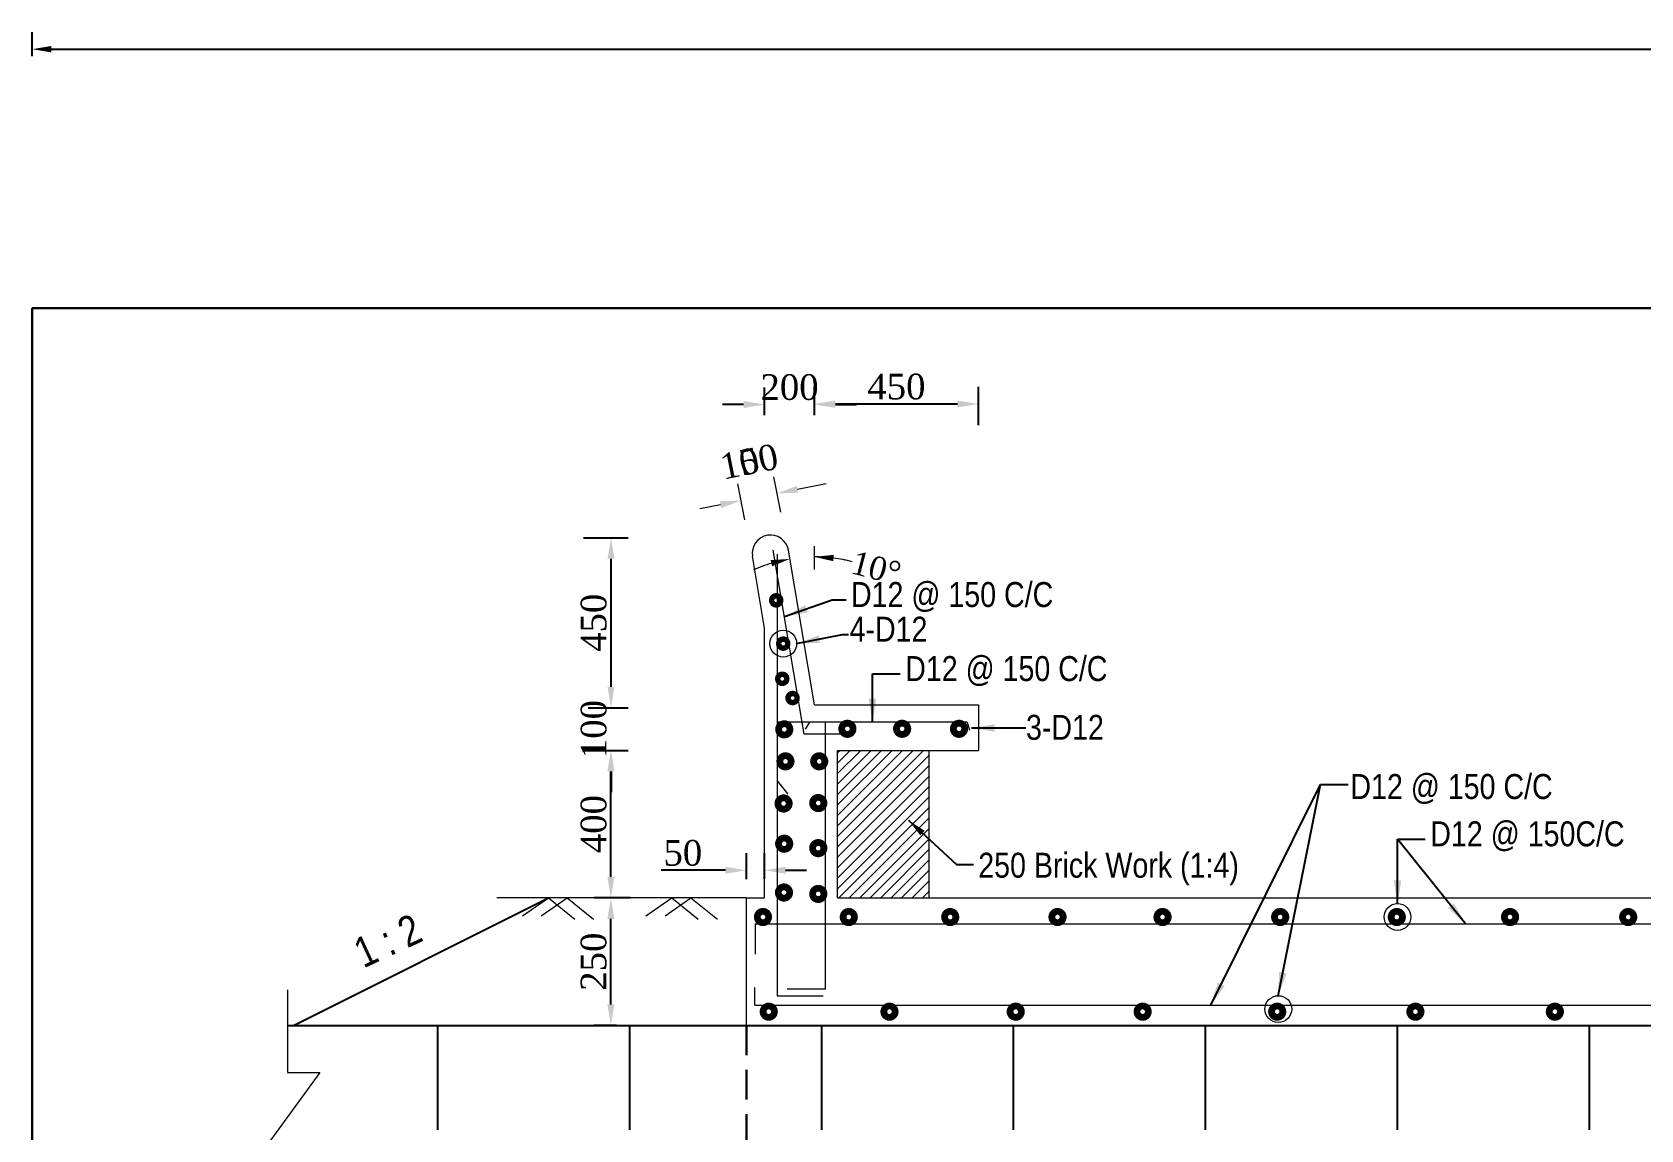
# Model space of a CAD drawing. Header units: metres. Extents: x -1354 to 3686, y -9962 to -7697.
# Drawn here: x 2726.09 to 2760.57, y -7747.52 to -7723.99 of the extents above; entities that cross this region are included whole.
import ezdxf

# ---------------------------------------------------------------- set-up
doc = ezdxf.new("R2010")
doc.units = ezdxf.units.M
doc.linetypes.add('DASHEDX2', pattern=[38.1, 25.4, -12.7])
doc.layers.add('Blocks', color=11, linetype='Continuous', lineweight=9)
doc.layers.add('Layer1', color=7, linetype='Continuous', lineweight=13)
doc.styles.get("Standard").update_dxf_attribs({"font": 'times.ttf'})
doc.styles.add('TIMES', font='ARIALN.TTF')
doc.dimstyles.get("Standard").update_dxf_attribs({"dimtxt": 0.5, "dimasz": 0.4075, "dimexe": 0.364, "dimexo": 0.219, "dimgap": 0.09, "dimtad": 0, "dimdec": 0, "dimlfac": 1000, "dimzin": 0, "dimdsep": 46, "dimtxsty": 'Standard', "dimcen": 0.09, "dimadec": 0, "dimazin": 0, "dimtfac": 1, "dimtdec": 0, "dimtofl": 0, "dimtmove": 0, "dimatfit": 3, "dimfxl": 1, "dimtolj": 1, "dimtzin": 0, "dimarcsym": 0})
pattern_1 = [(45, (4313.93069, -3905.15625), (-0.1122532015, 0.1122532015), [])]

# ---------------------------------------------------------------- blocks, each defined once
blk = doc.blocks.new('*D980')
at = {"layer": 'Defpoints', "color": 0, "lineweight": -3}
for p in [(2738.493, -7742.549), (2738.968, -7742.549), (2738.835, -7745.283)]:
    blk.add_point(p, dxfattribs=at)
at = {"layer": 'Layer1', "color": 0, "lineweight": -2}
for p, q in [((2738.749, -7742.549), (2738.129, -7742.549)), ((2738.616, -7745.283), (2738.129, -7745.283))]:
    blk.add_line(p, q, dxfattribs=at)
at = {"layer": 'Layer1', "color": 7, "lineweight": -2}
blk.add_line((2738.493, -7744.833), (2738.493, -7742.999), dxfattribs=at)
at = {"layer": 'Layer1', "color": 7, "lineweight": -3}
for points in [[(2738.418, -7742.999), (2738.568, -7742.999), (2738.493, -7742.549)], [(2738.418, -7744.833), (2738.568, -7744.833), (2738.493, -7745.283)]]:
    blk.add_solid(points, dxfattribs=at)
at = {"layer": 'Layer1', "color": 0, "lineweight": 13, "insert": (2738.124, -7743.916), "char_height": 0.55, "attachment_point": 5, "rotation": 90}
blk.add_mtext('\\A1;250', dxfattribs=at)
blk = doc.blocks.new('*D984')
at = {"layer": 'Defpoints', "color": 0, "lineweight": -3}
for p in [(2737.668, -7739.386), (2738.493, -7739.386), (2739.13, -7742.549)]:
    blk.add_point(p, dxfattribs=at)
at = {"layer": 'Layer1', "color": 0, "lineweight": -2}
for p, q in [((2737.887, -7739.386), (2738.857, -7739.386)), ((2738.911, -7742.549), (2738.129, -7742.549))]:
    blk.add_line(p, q, dxfattribs=at)
at = {"layer": 'Layer1', "color": 7, "lineweight": -2}
blk.add_line((2738.493, -7742.099), (2738.493, -7739.836), dxfattribs=at)
at = {"layer": 'Layer1', "color": 7, "lineweight": -3}
for points in [[(2738.418, -7739.836), (2738.568, -7739.836), (2738.493, -7739.386)], [(2738.418, -7742.099), (2738.568, -7742.099), (2738.493, -7742.549)]]:
    blk.add_solid(points, dxfattribs=at)
at = {"layer": 'Layer1', "color": 0, "lineweight": 13, "insert": (2738.124, -7740.967), "char_height": 0.55, "attachment_point": 5, "rotation": 90}
blk.add_mtext('\\A1;400', dxfattribs=at)
blk = doc.blocks.new('*D985')
at = {"layer": 'Defpoints', "color": 0, "lineweight": -3}
for p in [(2737.811, -7738.474), (2738.496, -7738.474), (2737.668, -7739.386)]:
    blk.add_point(p, dxfattribs=at)
at = {"layer": 'Layer1', "color": 7, "lineweight": -2}
for p, q in [((2738.496, -7738.024), (2738.496, -7737.574)), ((2738.496, -7739.836), (2738.496, -7740.286))]:
    blk.add_line(p, q, dxfattribs=at)
at = {"layer": 'Layer1', "color": 0, "lineweight": -2}
for p, q in [((2738.03, -7738.474), (2738.86, -7738.474)), ((2737.887, -7739.386), (2738.86, -7739.386))]:
    blk.add_line(p, q, dxfattribs=at)
at = {"layer": 'Layer1', "color": 7, "lineweight": -3}
for points in [[(2738.421, -7738.024), (2738.571, -7738.024), (2738.496, -7738.474)], [(2738.421, -7739.836), (2738.571, -7739.836), (2738.496, -7739.386)]]:
    blk.add_solid(points, dxfattribs=at)
at = {"layer": 'Layer1', "color": 0, "lineweight": 13, "insert": (2738.126, -7738.93), "char_height": 0.55, "attachment_point": 5, "rotation": 90}
blk.add_mtext('\\A1;100', dxfattribs=at)
blk = doc.blocks.new('*D986')
at = {"layer": 'Defpoints', "color": 0, "lineweight": -3}
for p in [(2737.685, -7734.83), (2738.496, -7734.83), (2737.79, -7738.474)]:
    blk.add_point(p, dxfattribs=at)
at = {"layer": 'Layer1', "color": 0, "lineweight": -2}
for p, q in [((2737.904, -7734.83), (2738.86, -7734.83)), ((2738.009, -7738.474), (2738.86, -7738.474))]:
    blk.add_line(p, q, dxfattribs=at)
at = {"layer": 'Layer1', "color": 7, "lineweight": -2}
blk.add_line((2738.496, -7738.024), (2738.496, -7735.28), dxfattribs=at)
at = {"layer": 'Layer1', "color": 7, "lineweight": -3}
for points in [[(2738.421, -7735.28), (2738.571, -7735.28), (2738.496, -7734.83)], [(2738.421, -7738.024), (2738.571, -7738.024), (2738.496, -7738.474)]]:
    blk.add_solid(points, dxfattribs=at)
at = {"layer": 'Layer1', "color": 0, "lineweight": 13, "insert": (2738.126, -7736.652), "char_height": 0.55, "attachment_point": 5, "rotation": 90}
blk.add_mtext('\\A1;450', dxfattribs=at)
blk = doc.blocks.new('*D987')
at = {"layer": 'Defpoints', "color": 0, "lineweight": -3}
for p in [(2746.371, -7731.961), (2742.858, -7732.417), (2746.371, -7732.631)]:
    blk.add_point(p, dxfattribs=at)
at = {"layer": 'Layer1', "color": 0, "lineweight": -2}
for p, q in [((2742.858, -7732.198), (2742.858, -7731.597)), ((2746.371, -7732.412), (2746.371, -7731.597))]:
    blk.add_line(p, q, dxfattribs=at)
at = {"layer": 'Layer1', "color": 7, "lineweight": -2}
blk.add_line((2743.308, -7731.961), (2745.921, -7731.961), dxfattribs=at)
at = {"layer": 'Layer1', "color": 7, "lineweight": -3}
for points in [[(2743.308, -7731.886), (2743.308, -7732.036), (2742.858, -7731.961)], [(2745.921, -7731.886), (2745.921, -7732.036), (2746.371, -7731.961)]]:
    blk.add_solid(points, dxfattribs=at)
at = {"layer": 'Layer1', "color": 0, "lineweight": 13, "insert": (2744.614, -7731.591), "char_height": 0.55, "attachment_point": 5}
blk.add_mtext('\\A1;450', dxfattribs=at)
blk = doc.blocks.new('*D988')
at = {"layer": 'Defpoints', "color": 0, "lineweight": -3}
for p in [(2741.788, -7741.957), (2741.398, -7742.363), (2741.788, -7742.356)]:
    blk.add_point(p, dxfattribs=at)
at = {"layer": 'Layer1', "color": 0, "lineweight": -2}
for p, q in [((2741.398, -7742.144), (2741.398, -7741.593)), ((2741.788, -7742.137), (2741.788, -7741.593))]:
    blk.add_line(p, q, dxfattribs=at)
at = {"layer": 'Layer1', "color": 7, "lineweight": -2}
for p, q in [((2740.948, -7741.957), (2739.573, -7741.957)), ((2742.238, -7741.957), (2742.688, -7741.957))]:
    blk.add_line(p, q, dxfattribs=at)
at = {"layer": 'Layer1', "color": 7, "lineweight": -3}
for points in [[(2740.948, -7741.882), (2740.948, -7742.032), (2741.398, -7741.957)], [(2742.238, -7741.882), (2742.238, -7742.032), (2741.788, -7741.957)]]:
    blk.add_solid(points, dxfattribs=at)
at = {"layer": 'Layer1', "color": 0, "lineweight": 13, "insert": (2740.036, -7741.587), "char_height": 0.55, "attachment_point": 5}
blk.add_mtext('\\A1;50', dxfattribs=at)
blk = doc.blocks.new('*D989')
at = {"layer": 'Defpoints', "color": 0, "lineweight": -3}
for p in [(2742.858, -7731.972), (2741.788, -7732.422), (2742.858, -7732.417)]:
    blk.add_point(p, dxfattribs=at)
at = {"layer": 'Layer1', "color": 0, "lineweight": -2}
for p, q in [((2741.788, -7732.203), (2741.788, -7731.608)), ((2742.858, -7732.198), (2742.858, -7731.608))]:
    blk.add_line(p, q, dxfattribs=at)
at = {"layer": 'Layer1', "color": 7, "lineweight": -2}
for p, q in [((2741.338, -7731.972), (2740.888, -7731.972)), ((2743.308, -7731.972), (2743.758, -7731.972))]:
    blk.add_line(p, q, dxfattribs=at)
at = {"layer": 'Layer1', "color": 7, "lineweight": -3}
for points in [[(2741.338, -7731.897), (2741.338, -7732.047), (2741.788, -7731.972)], [(2743.308, -7731.897), (2743.308, -7732.047), (2742.858, -7731.972)]]:
    blk.add_solid(points, dxfattribs=at)
at = {"layer": 'Layer1', "color": 0, "lineweight": 13, "insert": (2742.323, -7731.603), "char_height": 0.55, "attachment_point": 5}
blk.add_mtext('\\A1;200', dxfattribs=at)
blk = doc.blocks.new('*D995')
at = {"color": 0, "lineweight": -2, "ltscale": 0.5}
for p, q in [((2726.087, -7724.505), (2726.087, -7723.991)), ((2837.186, -7724.505), (2837.186, -7723.991)), ((2726.495, -7724.355), (2780.498, -7724.355)), ((2836.779, -7724.355), (2782.775, -7724.355))]:
    blk.add_line(p, q, dxfattribs=at)
at = {"color": 0, "linetype": 'Continuous', "lineweight": -3, "ltscale": 0.5}
for points in [[(2726.495, -7724.287), (2726.495, -7724.423), (2726.087, -7724.355)], [(2836.779, -7724.287), (2836.779, -7724.423), (2837.186, -7724.355)]]:
    blk.add_solid(points, dxfattribs=at)
at = {"layer": 'Defpoints', "color": 0, "linetype": 'Continuous', "lineweight": -3, "ltscale": 0.5}
for p in [(2837.186, -7724.355), (2726.087, -7729.911), (2837.186, -7729.911)]:
    blk.add_point(p, dxfattribs=at)
at = {"color": 0, "linetype": 'Continuous', "lineweight": -3, "ltscale": 0.5, "insert": (2781.637, -7724.355), "char_height": 0.5, "attachment_point": 5}
blk.add_mtext('\\A1;111099', dxfattribs=at)
blk = doc.blocks.new('*D1018')
at = {"layer": 'Defpoints', "color": 0, "lineweight": -3}
for p in [(2738.493, -7742.549), (2738.968, -7742.549), (2738.835, -7745.283)]:
    blk.add_point(p, dxfattribs=at)
at = {"layer": 'Layer1', "color": 0, "lineweight": -2}
for p, q in [((2738.749, -7742.549), (2738.129, -7742.549)), ((2738.616, -7745.283), (2738.129, -7745.283))]:
    blk.add_line(p, q, dxfattribs=at)
at = {"layer": 'Layer1', "color": 7, "lineweight": -2}
blk.add_line((2738.493, -7744.833), (2738.493, -7742.999), dxfattribs=at)
at = {"layer": 'Layer1', "color": 7, "lineweight": -3}
for points in [[(2738.418, -7742.999), (2738.568, -7742.999), (2738.493, -7742.549)], [(2738.418, -7744.833), (2738.568, -7744.833), (2738.493, -7745.283)]]:
    blk.add_solid(points, dxfattribs=at)
at = {"layer": 'Layer1', "color": 0, "lineweight": 13, "insert": (2738.124, -7743.916), "char_height": 0.55, "attachment_point": 5, "rotation": 90}
blk.add_mtext('\\A1;250', dxfattribs=at)
blk = doc.blocks.new('*D1022')
at = {"layer": 'Defpoints', "color": 0, "lineweight": -3}
for p in [(2737.668, -7739.386), (2738.493, -7739.386), (2739.13, -7742.549)]:
    blk.add_point(p, dxfattribs=at)
at = {"layer": 'Layer1', "color": 0, "lineweight": -2}
for p, q in [((2737.887, -7739.386), (2738.857, -7739.386)), ((2738.911, -7742.549), (2738.129, -7742.549))]:
    blk.add_line(p, q, dxfattribs=at)
at = {"layer": 'Layer1', "color": 7, "lineweight": -2}
blk.add_line((2738.493, -7742.099), (2738.493, -7739.836), dxfattribs=at)
at = {"layer": 'Layer1', "color": 7, "lineweight": -3}
for points in [[(2738.418, -7739.836), (2738.568, -7739.836), (2738.493, -7739.386)], [(2738.418, -7742.099), (2738.568, -7742.099), (2738.493, -7742.549)]]:
    blk.add_solid(points, dxfattribs=at)
at = {"layer": 'Layer1', "color": 0, "lineweight": 13, "insert": (2738.124, -7740.967), "char_height": 0.55, "attachment_point": 5, "rotation": 90}
blk.add_mtext('\\A1;400', dxfattribs=at)
blk = doc.blocks.new('*D1023')
at = {"layer": 'Defpoints', "color": 0, "lineweight": -3}
for p in [(2737.811, -7738.474), (2738.496, -7738.474), (2737.668, -7739.386)]:
    blk.add_point(p, dxfattribs=at)
at = {"layer": 'Layer1', "color": 7, "lineweight": -2}
for p, q in [((2738.496, -7738.024), (2738.496, -7737.574)), ((2738.496, -7739.836), (2738.496, -7740.286))]:
    blk.add_line(p, q, dxfattribs=at)
at = {"layer": 'Layer1', "color": 0, "lineweight": -2}
for p, q in [((2738.03, -7738.474), (2738.86, -7738.474)), ((2737.887, -7739.386), (2738.86, -7739.386))]:
    blk.add_line(p, q, dxfattribs=at)
at = {"layer": 'Layer1', "color": 7, "lineweight": -3}
for points in [[(2738.421, -7738.024), (2738.571, -7738.024), (2738.496, -7738.474)], [(2738.421, -7739.836), (2738.571, -7739.836), (2738.496, -7739.386)]]:
    blk.add_solid(points, dxfattribs=at)
at = {"layer": 'Layer1', "color": 0, "lineweight": 13, "insert": (2738.126, -7738.93), "char_height": 0.55, "attachment_point": 5, "rotation": 90}
blk.add_mtext('\\A1;100', dxfattribs=at)
blk = doc.blocks.new('*D1024')
at = {"layer": 'Defpoints', "color": 0, "lineweight": -3}
for p in [(2737.685, -7734.83), (2738.496, -7734.83), (2737.79, -7738.474)]:
    blk.add_point(p, dxfattribs=at)
at = {"layer": 'Layer1', "color": 0, "lineweight": -2}
for p, q in [((2737.904, -7734.83), (2738.86, -7734.83)), ((2738.009, -7738.474), (2738.86, -7738.474))]:
    blk.add_line(p, q, dxfattribs=at)
at = {"layer": 'Layer1', "color": 7, "lineweight": -2}
blk.add_line((2738.496, -7738.024), (2738.496, -7735.28), dxfattribs=at)
at = {"layer": 'Layer1', "color": 7, "lineweight": -3}
for points in [[(2738.421, -7735.28), (2738.571, -7735.28), (2738.496, -7734.83)], [(2738.421, -7738.024), (2738.571, -7738.024), (2738.496, -7738.474)]]:
    blk.add_solid(points, dxfattribs=at)
at = {"layer": 'Layer1', "color": 0, "lineweight": 13, "insert": (2738.126, -7736.652), "char_height": 0.55, "attachment_point": 5, "rotation": 90}
blk.add_mtext('\\A1;450', dxfattribs=at)
blk = doc.blocks.new('*D1025')
at = {"layer": 'Defpoints', "color": 0, "lineweight": -3}
for p in [(2746.371, -7731.961), (2742.858, -7732.417), (2746.371, -7732.631)]:
    blk.add_point(p, dxfattribs=at)
at = {"layer": 'Layer1', "color": 0, "lineweight": -2}
for p, q in [((2742.858, -7732.198), (2742.858, -7731.597)), ((2746.371, -7732.412), (2746.371, -7731.597))]:
    blk.add_line(p, q, dxfattribs=at)
at = {"layer": 'Layer1', "color": 7, "lineweight": -2}
blk.add_line((2743.308, -7731.961), (2745.921, -7731.961), dxfattribs=at)
at = {"layer": 'Layer1', "color": 7, "lineweight": -3}
for points in [[(2743.308, -7731.886), (2743.308, -7732.036), (2742.858, -7731.961)], [(2745.921, -7731.886), (2745.921, -7732.036), (2746.371, -7731.961)]]:
    blk.add_solid(points, dxfattribs=at)
at = {"layer": 'Layer1', "color": 0, "lineweight": 13, "insert": (2744.614, -7731.591), "char_height": 0.55, "attachment_point": 5}
blk.add_mtext('\\A1;450', dxfattribs=at)
blk = doc.blocks.new('*D1027')
at = {"layer": 'Defpoints', "color": 0, "lineweight": -3}
for p in [(2741.788, -7741.957), (2741.398, -7742.363), (2741.788, -7742.356)]:
    blk.add_point(p, dxfattribs=at)
at = {"layer": 'Layer1', "color": 0, "lineweight": -2}
for p, q in [((2741.398, -7742.144), (2741.398, -7741.593)), ((2741.788, -7742.137), (2741.788, -7741.593))]:
    blk.add_line(p, q, dxfattribs=at)
at = {"layer": 'Layer1', "color": 7, "lineweight": -2}
for p, q in [((2740.948, -7741.957), (2739.573, -7741.957)), ((2742.238, -7741.957), (2742.688, -7741.957))]:
    blk.add_line(p, q, dxfattribs=at)
at = {"layer": 'Layer1', "color": 7, "lineweight": -3}
for points in [[(2740.948, -7741.882), (2740.948, -7742.032), (2741.398, -7741.957)], [(2742.238, -7741.882), (2742.238, -7742.032), (2741.788, -7741.957)]]:
    blk.add_solid(points, dxfattribs=at)
at = {"layer": 'Layer1', "color": 0, "lineweight": 13, "insert": (2740.036, -7741.587), "char_height": 0.55, "attachment_point": 5}
blk.add_mtext('\\A1;50', dxfattribs=at)
blk = doc.blocks.new('*D1028')
at = {"layer": 'Defpoints', "color": 0, "lineweight": -3}
for p in [(2742.858, -7731.972), (2741.788, -7732.422), (2742.858, -7732.417)]:
    blk.add_point(p, dxfattribs=at)
at = {"layer": 'Layer1', "color": 0, "lineweight": -2}
for p, q in [((2741.788, -7732.203), (2741.788, -7731.608)), ((2742.858, -7732.198), (2742.858, -7731.608))]:
    blk.add_line(p, q, dxfattribs=at)
at = {"layer": 'Layer1', "color": 7, "lineweight": -2}
for p, q in [((2741.338, -7731.972), (2740.888, -7731.972)), ((2743.308, -7731.972), (2743.758, -7731.972))]:
    blk.add_line(p, q, dxfattribs=at)
at = {"layer": 'Layer1', "color": 7, "lineweight": -3}
for points in [[(2741.338, -7731.897), (2741.338, -7732.047), (2741.788, -7731.972)], [(2743.308, -7731.897), (2743.308, -7732.047), (2742.858, -7731.972)]]:
    blk.add_solid(points, dxfattribs=at)
at = {"layer": 'Layer1', "color": 0, "lineweight": 13, "insert": (2742.323, -7731.603), "char_height": 0.55, "attachment_point": 5}
blk.add_mtext('\\A1;200', dxfattribs=at)
blk = doc.blocks.new('*D1034')
at = {"color": 0, "lineweight": -2, "ltscale": 0.5}
for p, q in [((2726.087, -7724.505), (2726.087, -7723.991)), ((2837.186, -7724.505), (2837.186, -7723.991)), ((2726.495, -7724.355), (2780.498, -7724.355)), ((2836.779, -7724.355), (2782.775, -7724.355))]:
    blk.add_line(p, q, dxfattribs=at)
at = {"color": 0, "linetype": 'Continuous', "lineweight": -3, "ltscale": 0.5}
for points in [[(2726.495, -7724.287), (2726.495, -7724.423), (2726.087, -7724.355)], [(2836.779, -7724.287), (2836.779, -7724.423), (2837.186, -7724.355)]]:
    blk.add_solid(points, dxfattribs=at)
at = {"layer": 'Defpoints', "color": 0, "linetype": 'Continuous', "lineweight": -3, "ltscale": 0.5}
for p in [(2837.186, -7724.355), (2726.087, -7729.911), (2837.186, -7729.911)]:
    blk.add_point(p, dxfattribs=at)
at = {"color": 0, "linetype": 'Continuous', "lineweight": -3, "ltscale": 0.5, "insert": (2781.637, -7724.355), "char_height": 0.5, "attachment_point": 5}
blk.add_mtext('\\A1;111099', dxfattribs=at)

msp = doc.modelspace()

# ---------------------------------------------------------------- hatches: boundary and pattern name
at = {"layer": 'Layer1', "lineweight": 5}
h = msp.add_hatch(dxfattribs=at)
h.set_pattern_fill('LINE', scale=0.05, angle=45, style=0)
h.set_pattern_definition(pattern_1)
h.paths.add_polyline_path([(2743.35092, -7742.549088), (2745.304045, -7742.549088), (2745.304045, -7739.385783), (2743.35092, -7739.385783)])
h = msp.add_hatch(dxfattribs=at)
h.set_pattern_fill('LINE', scale=0.05, angle=45, style=0)
h.set_pattern_definition(pattern_1)
h.paths.add_polyline_path([(2743.35092, -7742.549088), (2745.304045, -7742.549088), (2745.304045, -7739.385783), (2743.35092, -7739.385783)])

# ---------------------------------------------------------------- linework, layer by layer
at = {"color": 0, "linetype": 'Continuous', "lineweight": -3, "ltscale": 0.5}
for p, q in [((2731.685748, -7745.283463), (2737.154498, -7742.549088)), ((2731.560709, -7745.283463), (2779.804805, -7745.283463)), ((2731.560709, -7745.283463), (2779.804805, -7745.283463)), ((2734.774079, -7745.283463), (2734.774079, -7747.520734)), ((2734.774079, -7745.283463), (2734.774079, -7747.520734)), ((2738.889247, -7745.283463), (2738.889247, -7747.520734)), ((2738.889247, -7745.283463), (2738.889247, -7747.520734)), ((2743.004415, -7745.283463), (2743.004415, -7747.520734)), ((2743.004415, -7745.283463), (2743.004415, -7747.520734)), ((2747.119583, -7745.283463), (2747.119583, -7747.520734)), ((2747.119583, -7745.283463), (2747.119583, -7747.520734)), ((2751.23475, -7745.283463), (2751.23475, -7747.520734)), ((2751.23475, -7745.283463), (2751.23475, -7747.520734)), ((2755.349918, -7745.283463), (2755.349918, -7747.520734)), ((2755.349918, -7745.283463), (2755.349918, -7747.520734)), ((2759.465086, -7745.283463), (2759.465086, -7747.520734)), ((2759.465086, -7745.283463), (2759.465086, -7747.520734))]:
    msp.add_line(p, q, dxfattribs=at)
at = {"layer": 'Blocks', "color": 0, "linetype": 'ByBlock', "lineweight": 13, "ltscale": 0.5}
for p, q in [((2742.058582, -7735.183072), (2742.058582, -7744.650888)), ((2742.058582, -7735.183072), (2742.058582, -7744.650888)), ((2742.857542, -7735.512155), (2742.857542, -7735.010633)), ((2742.857542, -7735.512155), (2742.857542, -7735.010633)), ((2746.370787, -7738.41376), (2746.370787, -7739.385783)), ((2746.370787, -7738.41376), (2746.370787, -7739.385783)), ((2746.129654, -7738.77939), (2742.058582, -7738.77939)), ((2746.129654, -7738.77939), (2742.058582, -7738.77939)), ((2743.650204, -7739.037029), (2742.638258, -7739.037029)), ((2743.650204, -7739.037029), (2742.638258, -7739.037029)), ((2742.748775, -7738.77939), (2742.658455, -7738.929511)), ((2742.748775, -7738.77939), (2742.658455, -7738.929511)), ((2743.087627, -7738.77939), (2743.087627, -7744.507482)), ((2743.087627, -7738.77939), (2743.087627, -7744.507482)), ((2746.129654, -7738.77939), (2746.17935, -7738.949914)), ((2746.129654, -7738.77939), (2746.17935, -7738.949914)), ((2745.305846, -7739.385783), (2745.305846, -7742.549088)), ((2745.305846, -7739.385783), (2745.305846, -7742.549088)), ((2742.058582, -7740.04023), (2742.284891, -7740.326762)), ((2742.058582, -7740.04023), (2742.284891, -7740.326762)), ((2741.397795, -7742.549088), (2736.049201, -7742.549088)), ((2741.397795, -7742.549088), (2736.049201, -7742.549088)), ((2741.587512, -7743.104117), (2741.587512, -7743.755005)), ((2741.587512, -7743.104117), (2741.587512, -7743.755005)), ((2741.58007, -7744.847585), (2741.58007, -7744.470118)), ((2741.58007, -7744.847585), (2741.58007, -7744.470118)), ((2743.087627, -7744.507482), (2742.274187, -7744.507482)), ((2743.087627, -7744.507482), (2742.274187, -7744.507482)), ((2742.058582, -7744.650888), (2743.045984, -7744.650888)), ((2742.058582, -7744.650888), (2743.045984, -7744.650888))]:
    msp.add_line(p, q, dxfattribs=at)
for points in [[(2736.598918, -7742.935313), (2737.154498, -7742.549088), (2737.72124, -7743.001904)], [(2736.598918, -7742.935313), (2737.154498, -7742.549088), (2737.72124, -7743.001904)], [(2736.998936, -7742.935313), (2737.554515, -7742.549088), (2738.121257, -7743.001904)], [(2736.998936, -7742.935313), (2737.554515, -7742.549088), (2738.121257, -7743.001904)], [(2739.243629, -7742.935313), (2739.799209, -7742.549088), (2740.365951, -7743.001904)], [(2739.243629, -7742.935313), (2739.799209, -7742.549088), (2740.365951, -7743.001904)], [(2739.654809, -7742.935313), (2740.210388, -7742.549088), (2740.77713, -7743.001904)], [(2739.654809, -7742.935313), (2740.210388, -7742.549088), (2740.77713, -7743.001904)]]:
    msp.add_lwpolyline(points, dxfattribs=at)
at = {"layer": 'Blocks', "color": 0, "lineweight": 13, "ltscale": 0.05}
msp.add_lwpolyline([(2731.560709, -7744.520032), (2731.560709, -7746.290205), (2732.253254, -7746.290205), (2730.859778, -7748.204072), (2731.560709, -7748.204072), (2731.560709, -7752.309866)], dxfattribs=at)
msp.add_lwpolyline([(2731.560709, -7744.520032), (2731.560709, -7746.290205), (2732.253254, -7746.290205), (2730.859778, -7748.204072), (2731.560709, -7748.204072), (2731.560709, -7752.309866)], dxfattribs=at)
at = {"layer": 'Blocks', "color": 0, "linetype": 'ByBlock', "lineweight": 13, "ltscale": 0.5}
for centre in [(2742.187855, -7737.098516), (2742.187855, -7737.098516), (2755.356116, -7742.957158), (2755.356116, -7742.957158), (2752.800275, -7744.93306), (2752.800275, -7744.93306)]:
    msp.add_circle(centre, 0.287312, dxfattribs=at)
for start, end in [(75.2568308, 90), (75.2568308, 90), (75.2873677, 82.6436838), (75.2873677, 82.6436838), (106.9136152, 114.2699314), (106.9136152, 114.2699314)]:
    msp.add_arc((2742.857542, -7738.41376), 3.176056, start, end, dxfattribs=at)
for points in [[(2741.917983, -7735.308973), (2741.949083, -7735.441198), (2742.330209, -7735.281787)], [(2741.917983, -7735.308973), (2741.949083, -7735.441198), (2742.330209, -7735.281787)], [(2743.259845, -7735.331622), (2743.268559, -7735.196069), (2742.857542, -7735.237704)], [(2743.259845, -7735.331622), (2743.268559, -7735.196069), (2742.857542, -7735.237704)]]:
    msp.add_solid(points, dxfattribs=at)
at = {"layer": 'Layer1', "color": 7, "lineweight": 13}
for p, q in [((2742.135431, -7734.281517), (2741.98321, -7733.520819)), ((2742.135431, -7734.281517), (2741.98321, -7733.520819)), ((2741.365278, -7734.443234), (2741.211594, -7733.675226)), ((2741.365278, -7734.443234), (2741.211594, -7733.675226)), ((2742.495885, -7733.789445), (2743.107752, -7733.667005)), ((2742.495885, -7733.789445), (2743.107752, -7733.667005)), ((2740.841765, -7734.120448), (2740.400513, -7734.208746)), ((2740.841765, -7734.120448), (2740.400513, -7734.208746)), ((2741.78842, -7736.769324), (2741.528501, -7735.225591)), ((2741.78842, -7736.769324), (2741.528501, -7735.225591)), ((2742.638258, -7739.037029), (2741.974683, -7735.095877)), ((2742.638258, -7739.037029), (2741.974683, -7735.095877)), ((2742.857542, -7738.41376), (2742.298907, -7735.095877)), ((2742.857542, -7738.41376), (2742.298907, -7735.095877)), ((2741.78842, -7742.549088), (2741.78842, -7736.769324)), ((2741.78842, -7742.549088), (2741.78842, -7736.769324)), ((2742.857542, -7738.41376), (2746.370787, -7738.41376)), ((2742.857542, -7738.41376), (2746.370787, -7738.41376)), ((2743.35092, -7739.385783), (2746.370787, -7739.385783)), ((2743.35092, -7742.549088), (2743.35092, -7739.385783)), ((2743.35092, -7739.385783), (2746.370787, -7739.385783)), ((2743.35092, -7742.549088), (2743.35092, -7739.385783)), ((2741.397795, -7742.549088), (2741.78842, -7742.549088)), ((2741.397795, -7745.283463), (2741.397795, -7742.549088)), ((2741.397795, -7742.549088), (2741.78842, -7742.549088)), ((2741.397795, -7745.283463), (2741.397795, -7742.549088)), ((2743.35092, -7742.549088), (2767.56967, -7742.549088)), ((2743.35092, -7742.549088), (2767.56967, -7742.549088)), ((2741.587512, -7743.104117), (2769.304807, -7743.104117)), ((2741.587512, -7743.104117), (2769.304807, -7743.104117)), ((2741.58007, -7744.847585), (2769.297467, -7744.847585)), ((2741.58007, -7744.847585), (2769.297467, -7744.847585)), ((2741.397795, -7745.283463), (2769.522795, -7745.283463)), ((2741.397795, -7745.283463), (2769.522795, -7745.283463))]:
    msp.add_line(p, q, dxfattribs=at)
at = {"layer": 'Layer1', "color": 7, "linetype": 'DASHEDX2', "lineweight": 30, "ltscale": 0.025}
msp.add_line((2741.397795, -7745.283463), (2741.397795, -7752.251642), dxfattribs=at)
msp.add_line((2741.397795, -7745.283463), (2741.397795, -7752.251642), dxfattribs=at)
at = {"layer": 'Layer1', "color": 7, "lineweight": 30}
msp.add_lwpolyline([(2813.54408, -7807.272354), (2726.087141, -7807.272354), (2726.087141, -7729.910608), (2837.186222, -7729.910608), (2837.186222, -7790.795543), (2837.186222, -7804.750124), (2837.186222, -7807.272354)], close=True, dxfattribs=at)
msp.add_lwpolyline([(2813.54408, -7807.272354), (2726.087141, -7807.272354), (2726.087141, -7729.910608), (2837.186222, -7729.910608), (2837.186222, -7790.795543), (2837.186222, -7804.750124), (2837.186222, -7807.272354)], close=True, dxfattribs=at)
at = {"layer": 'Layer1', "color": 7, "lineweight": 13}
for points, const_width in [([(2742.095627, -7736.170758, -1), (2741.978847, -7736.170758, -1)], 0.194634), ([(2742.095627, -7736.170758, -1), (2741.978847, -7736.170758, -1)], 0.194634), ([(2742.246245, -7737.098516, -1), (2742.129465, -7737.098516, -1)], 0.194634), ([(2742.246245, -7737.098516, -1), (2742.129465, -7737.098516, -1)], 0.194634), ([(2742.225256, -7737.852364, -1), (2742.108475, -7737.852364, -1)], 0.194634), ([(2742.225256, -7737.852364, -1), (2742.108475, -7737.852364, -1)], 0.194634), ([(2742.446274, -7738.26438, -1), (2742.329493, -7738.26438, -1)], 0.194634), ([(2742.446274, -7738.26438, -1), (2742.329493, -7738.26438, -1)], 0.194634), ([(2743.636185, -7738.923917, -1), (2743.49021, -7738.923917, -1)], 0.243292), ([(2743.636185, -7738.923917, -1), (2743.49021, -7738.923917, -1)], 0.243292), ([(2744.80963, -7738.923917, -1), (2744.663655, -7738.923917, -1)], 0.243292), ([(2744.80963, -7738.923917, -1), (2744.663655, -7738.923917, -1)], 0.243292), ([(2746.028898, -7738.923917, -1), (2745.882922, -7738.923917, -1)], 0.243292), ([(2746.028898, -7738.923917, -1), (2745.882922, -7738.923917, -1)], 0.243292), ([(2742.283069, -7738.936292, -1), (2742.137094, -7738.936292, -1)], 0.243292), ([(2742.283069, -7738.936292, -1), (2742.137094, -7738.936292, -1)], 0.243292), ([(2742.308147, -7739.622024, -1), (2742.162171, -7739.622024, -1)], 0.243292), ([(2742.308147, -7739.622024, -1), (2742.162171, -7739.622024, -1)], 0.243292), ([(2743.032184, -7739.622024, -1), (2742.886208, -7739.622024, -1)], 0.243292), ([(2743.032184, -7739.622024, -1), (2742.886208, -7739.622024, -1)], 0.243292), ([(2742.268084, -7740.525117, -1), (2742.122108, -7740.525117, -1)], 0.243292), ([(2742.268084, -7740.525117, -1), (2742.122108, -7740.525117, -1)], 0.243292), ([(2743.011541, -7740.515927, -1), (2742.865565, -7740.515927, -1)], 0.243292), ([(2743.011541, -7740.515927, -1), (2742.865565, -7740.515927, -1)], 0.243292), ([(2742.281336, -7741.387123, -1), (2742.135361, -7741.387123, -1)], 0.243292), ([(2742.281336, -7741.387123, -1), (2742.135361, -7741.387123, -1)], 0.243292), ([(2743.011541, -7741.482016, -1), (2742.865565, -7741.482016, -1)], 0.243292), ([(2743.011541, -7741.482016, -1), (2742.865565, -7741.482016, -1)], 0.243292), ([(2742.276443, -7742.433556, -1), (2742.130468, -7742.433556, -1)], 0.243292), ([(2742.276443, -7742.433556, -1), (2742.130468, -7742.433556, -1)], 0.243292), ([(2743.011541, -7742.463473, -1), (2742.865565, -7742.463473, -1)], 0.243292), ([(2743.011541, -7742.463473, -1), (2742.865565, -7742.463473, -1)], 0.243292), ([(2741.826169, -7742.959076, -1), (2741.680193, -7742.959076, -1)], 0.243292), ([(2741.826169, -7742.959076, -1), (2741.680193, -7742.959076, -1)], 0.243292), ([(2743.665697, -7742.959076, -1), (2743.519722, -7742.959076, -1)], 0.243292), ([(2743.665697, -7742.959076, -1), (2743.519722, -7742.959076, -1)], 0.243292), ([(2745.840459, -7742.959076, -1), (2745.694484, -7742.959076, -1)], 0.243292), ([(2745.840459, -7742.959076, -1), (2745.694484, -7742.959076, -1)], 0.243292), ([(2748.140711, -7742.959076, -1), (2747.994735, -7742.959076, -1)], 0.243292), ([(2748.140711, -7742.959076, -1), (2747.994735, -7742.959076, -1)], 0.243292), ([(2750.392082, -7742.959076, -1), (2750.246106, -7742.959076, -1)], 0.243292), ([(2750.392082, -7742.959076, -1), (2750.246106, -7742.959076, -1)], 0.243292), ([(2752.914055, -7742.959076, -1), (2752.76808, -7742.959076, -1)], 0.243292), ([(2752.914055, -7742.959076, -1), (2752.76808, -7742.959076, -1)], 0.243292), ([(2755.413449, -7742.959076, -1), (2755.267474, -7742.959076, -1)], 0.243292), ([(2755.413449, -7742.959076, -1), (2755.267474, -7742.959076, -1)], 0.243292), ([(2757.841433, -7742.959076, -1), (2757.695458, -7742.959076, -1)], 0.243292), ([(2757.841433, -7742.959076, -1), (2757.695458, -7742.959076, -1)], 0.243292), ([(2760.374365, -7742.959076, -1), (2760.22839, -7742.959076, -1)], 0.243292), ([(2760.374365, -7742.959076, -1), (2760.22839, -7742.959076, -1)], 0.243292), ([(2741.950588, -7744.987955, -1), (2741.804613, -7744.987955, -1)], 0.243292), ([(2741.950588, -7744.987955, -1), (2741.804613, -7744.987955, -1)], 0.243292), ([(2744.537702, -7744.987955, -1), (2744.391727, -7744.987955, -1)], 0.243292), ([(2744.537702, -7744.987955, -1), (2744.391727, -7744.987955, -1)], 0.243292), ([(2747.244546, -7744.987955, -1), (2747.098571, -7744.987955, -1)], 0.243292), ([(2747.244546, -7744.987955, -1), (2747.098571, -7744.987955, -1)], 0.243292), ([(2749.965662, -7744.987955, -1), (2749.819686, -7744.987955, -1)], 0.243292), ([(2749.965662, -7744.987955, -1), (2749.819686, -7744.987955, -1)], 0.243292), ([(2752.850189, -7744.987955, -1), (2752.704214, -7744.987955, -1)], 0.243292), ([(2752.850189, -7744.987955, -1), (2752.704214, -7744.987955, -1)], 0.243292), ([(2755.81316, -7744.987955, -1), (2755.667185, -7744.987955, -1)], 0.243292), ([(2755.81316, -7744.987955, -1), (2755.667185, -7744.987955, -1)], 0.243292), ([(2758.802178, -7744.987955, -1), (2758.656202, -7744.987955, -1)], 0.243292), ([(2758.802178, -7744.987955, -1), (2758.656202, -7744.987955, -1)], 0.243292)]:
    msp.add_lwpolyline(points, format="xyb", close=True, dxfattribs=dict(at, const_width=const_width))
msp.add_arc((2741.913704, -7735.160734), 0.390625, 9.5572991, 189.5572991, dxfattribs=at)
msp.add_arc((2741.913704, -7735.160734), 0.390625, 9.5572991, 189.5572991, dxfattribs=at)
for points in [[(2742.481169, -7733.715903), (2742.510601, -7733.862987), (2742.054633, -7733.877743)], [(2742.481169, -7733.715903), (2742.510601, -7733.862987), (2742.054633, -7733.877743)], [(2740.827049, -7734.046906), (2740.856481, -7734.19399), (2741.283017, -7734.03215)], [(2740.827049, -7734.046906), (2740.856481, -7734.19399), (2741.283017, -7734.03215)]]:
    msp.add_solid(points, dxfattribs=at)

# ---------------------------------------------------------------- texts
at = {"layer": 'Blocks', "color": 0, "linetype": 'ByBlock', "lineweight": 13}
msp.add_text('10° ', height=0.5, rotation=345.2568308, dxfattribs=at).set_placement((2743.606652, -7735.580743))
msp.add_text('10° ', height=0.5, rotation=345.2568308, dxfattribs=at).set_placement((2743.606652, -7735.580743))
at = {"layer": 'Layer1', "color": 7, "lineweight": 13, "insert": (2741.454613, -7733.196377), "char_height": 0.55, "attachment_point": 5, "rotation": 11.3158973}
for s in ['\\A1;150', '\\A1;100']:
    msp.add_mtext(s, dxfattribs=at)
at = {"layer": 'Layer1', "color": 7, "lineweight": 13, "char_height": 0.5352435, "width": 5.87162151, "attachment_point": 1, "style": 'TIMES'}
for s, insert in [('D12 @ 150 C/C', (2743.640338, -7735.778233)), ('D12 @ 150 C/C', (2743.640338, -7735.778233)), ('4-D12', (2743.609806, -7736.520766)), ('4-D12', (2743.609806, -7736.520766)), ('D12 @ 150 C/C', (2744.802212, -7737.365966)), ('D12 @ 150 C/C', (2744.802212, -7737.365966)), ('3-D12', (2747.392041, -7738.624749)), ('3-D12', (2747.392041, -7738.624749)), ('D12 @ 150 C/C', (2754.346255, -7739.89367)), ('D12 @ 150 C/C', (2754.346255, -7739.89367)), ('D12 @ 150C/C', (2756.05854, -7740.907384)), ('D12 @ 150C/C', (2756.05854, -7740.907384)), ('250 Brick Work (1:4)', (2746.368094, -7741.581245)), ('250 Brick Work (1:4)', (2746.368094, -7741.581245))]:
    msp.add_mtext(s, dxfattribs=dict(at, insert=insert))
at = {"layer": 'Layer1', "color": 7, "lineweight": 30, "insert": (2732.91489, -7743.473924), "char_height": 0.65, "width": 11.06858846, "attachment_point": 1, "rotation": 24.7876282, "style": 'TIMES'}
msp.add_mtext('1 : 2', dxfattribs=at)

# ---------------------------------------------------------------- dimensions: what is measured, and where the dimension line sits
at = {"color": 0, "linetype": 'Continuous', "lineweight": -3, "ltscale": 0.5}
for picture in ['*D995', '*D1034']:
    dim = msp.add_linear_dim(base=(2837.186222, -7724.354706), p1=(2726.087141, -7729.910608), p2=(2837.186222, -7729.910608), dimstyle='Standard', override={"dimfxl": 0.15, "dimfxlon": 1}, dxfattribs=at)
    dim.commit()
    dim.dimension.update_dxf_attribs({"geometry": picture, "text_midpoint": (2781.636681, -7724.354706)})
at = {"layer": 'Layer1', "color": 7, "lineweight": 13}
for base, p1, p2, text, picture, middle in [((2742.857542, -7731.972321), (2741.78842, -7732.421753), (2742.857542, -7732.416738), '200', '*D989', (2742.322981, -7731.972321)), ((2742.857542, -7731.972321), (2741.78842, -7732.421753), (2742.857542, -7732.416738), '200', '*D1028', (2742.322981, -7731.972321)), ((2741.78842, -7741.956939), (2741.397795, -7742.362874), (2741.78842, -7742.35603), '50', '*D988', (2740.035643, -7741.956939)), ((2741.78842, -7741.956939), (2741.397795, -7742.362874), (2741.78842, -7742.35603), '50', '*D1027', (2740.035643, -7741.956939))]:
    dim = msp.add_linear_dim(base=base, p1=p1, p2=p2, text=text, dimstyle='Standard', override={"dimtxt": 0.55, "dimasz": 0.45, "dimtad": 1, "dimdec": 2, "dimrnd": 0.002, "dimpost": 'm', "dimcen": 0.05, "dimclrd": 7, "dimadec": 1, "dimtdec": 2, "dimfrac": 2}, dxfattribs=at)
    dim.commit()
    dim.dimension.update_dxf_attribs({"geometry": picture, "text_midpoint": middle, "dimtype": 160})
for picture in ['*D987', '*D1025']:
    dim = msp.add_linear_dim(base=(2746.370787, -7731.960596), p1=(2742.857542, -7732.416738), p2=(2746.370787, -7732.631061), text='450', dimstyle='Standard', override={"dimtxt": 0.55, "dimasz": 0.45, "dimtad": 1, "dimdec": 2, "dimrnd": 0.002, "dimpost": 'm', "dimcen": 0.05, "dimclrd": 7, "dimadec": 1, "dimtdec": 2, "dimfrac": 2}, dxfattribs=at)
    dim.commit()
    dim.dimension.update_dxf_attribs({"geometry": picture, "text_midpoint": (2744.614164, -7731.590837)})
for base, p1, p2, text, picture, middle in [((2738.495566, -7734.829864), (2737.790126, -7738.473515), (2737.684566, -7734.829864), '450', '*D986', (2738.125807, -7736.65169)), ((2738.495566, -7734.829864), (2737.790126, -7738.473515), (2737.684566, -7734.829864), '450', '*D1024', (2738.125807, -7736.65169)), ((2738.493356, -7739.385783), (2739.130271, -7742.549088), (2737.668132, -7739.385783), '400', '*D984', (2738.123598, -7740.967435)), ((2738.493356, -7739.385783), (2739.130271, -7742.549088), (2737.668132, -7739.385783), '400', '*D1022', (2738.123598, -7740.967435)), ((2738.493356, -7742.549088), (2738.835134, -7745.283463), (2738.968351, -7742.549088), '250', '*D980', (2738.123598, -7743.916276)), ((2738.493356, -7742.549088), (2738.835134, -7745.283463), (2738.968351, -7742.549088), '250', '*D1018', (2738.123598, -7743.916276))]:
    dim = msp.add_linear_dim(base=base, p1=p1, p2=p2, angle=90, text=text, dimstyle='Standard', override={"dimtxt": 0.55, "dimasz": 0.45, "dimtad": 1, "dimdec": 2, "dimrnd": 0.002, "dimpost": 'm', "dimcen": 0.05, "dimclrd": 7, "dimadec": 1, "dimtdec": 2, "dimfrac": 2}, dxfattribs=at)
    dim.commit()
    dim.dimension.update_dxf_attribs({"geometry": picture, "text_midpoint": middle})
for picture in ['*D985', '*D1023']:
    dim = msp.add_linear_dim(base=(2738.495566, -7738.473515), p1=(2737.668132, -7739.385783), p2=(2737.810768, -7738.473515), angle=90, text='100', dimstyle='Standard', override={"dimtxt": 0.55, "dimasz": 0.45, "dimtad": 1, "dimdec": 2, "dimrnd": 0.002, "dimpost": 'm', "dimcen": 0.05, "dimclrd": 7, "dimadec": 1, "dimtdec": 2, "dimfrac": 2}, dxfattribs=at)
    dim.commit()
    dim.dimension.update_dxf_attribs({"geometry": picture, "text_midpoint": (2738.495566, -7738.929649), "dimtype": 160})

# ---------------------------------------------------------------- leaders
at = {"layer": 'Blocks', "color": 0, "linetype": 'ByBlock', "lineweight": 13, "ltscale": 0.5}
msp.add_leader([(2744.871852, -7740.883317), (2745.899335, -7741.834151), (2746.268548, -7741.834151)], dimstyle='Standard', override={"dimgap": 0.09, "dimtad": 0, "dimdec": 2, "dimlfac": 1, "dimpost": ' m', "dimtdec": 2, "dimfxl": 0.12, "dimfxlon": 1}, dxfattribs=at)
msp.add_leader([(2744.871852, -7740.883317), (2745.899335, -7741.834151), (2746.268548, -7741.834151)], dimstyle='Standard', override={"dimgap": 0.09, "dimtad": 0, "dimdec": 2, "dimlfac": 1, "dimpost": ' m', "dimtdec": 2, "dimfxl": 0.12, "dimfxlon": 1}, dxfattribs=at)
at = {"layer": 'Layer1', "color": 7, "lineweight": 13}
for points in [[(2742.213994, -7736.517209), (2743.236076, -7736.157769), (2743.533289, -7736.157769)], [(2742.213994, -7736.517209), (2743.236076, -7736.157769), (2743.533289, -7736.157769)], [(2742.475167, -7737.098516), (2743.456552, -7736.900303), (2743.585763, -7736.900303)], [(2742.475167, -7737.098516), (2743.456552, -7736.900303), (2743.585763, -7736.900303)], [(2744.100736, -7738.77939), (2744.100736, -7737.745502), (2744.695164, -7737.745502)], [(2744.100736, -7738.77939), (2744.100736, -7737.745502), (2744.695164, -7737.745502)], [(2746.222777, -7738.906713), (2747.385722, -7738.906713)], [(2746.222777, -7738.906713), (2747.385722, -7738.906713)], [(2751.35556, -7744.847585), (2753.706144, -7740.11799), (2754.300571, -7740.11799)], [(2751.35556, -7744.847585), (2753.706144, -7740.11799), (2754.300571, -7740.11799)], [(2752.800275, -7744.645748), (2753.706144, -7740.11799), (2754.300571, -7740.11799)], [(2752.800275, -7744.645748), (2753.706144, -7740.11799), (2754.300571, -7740.11799)], [(2755.357064, -7742.669848), (2755.357064, -7741.28692), (2755.951491, -7741.28692)], [(2755.357064, -7742.669848), (2755.357064, -7741.28692), (2755.951491, -7741.28692)], [(2756.81356, -7743.104117), (2755.357064, -7741.28692)]]:
    msp.add_leader(points, dimstyle='Standard', override={"dimtxt": 0.75, "dimasz": 0.5, "dimdec": 2, "dimrnd": 0.002, "dimpost": 'm', "dimcen": 0.05, "dimclrd": 7, "dimadec": 1, "dimtdec": 2, "dimfrac": 2}, dxfattribs=at)

doc.saveas('drawing.dxf')
